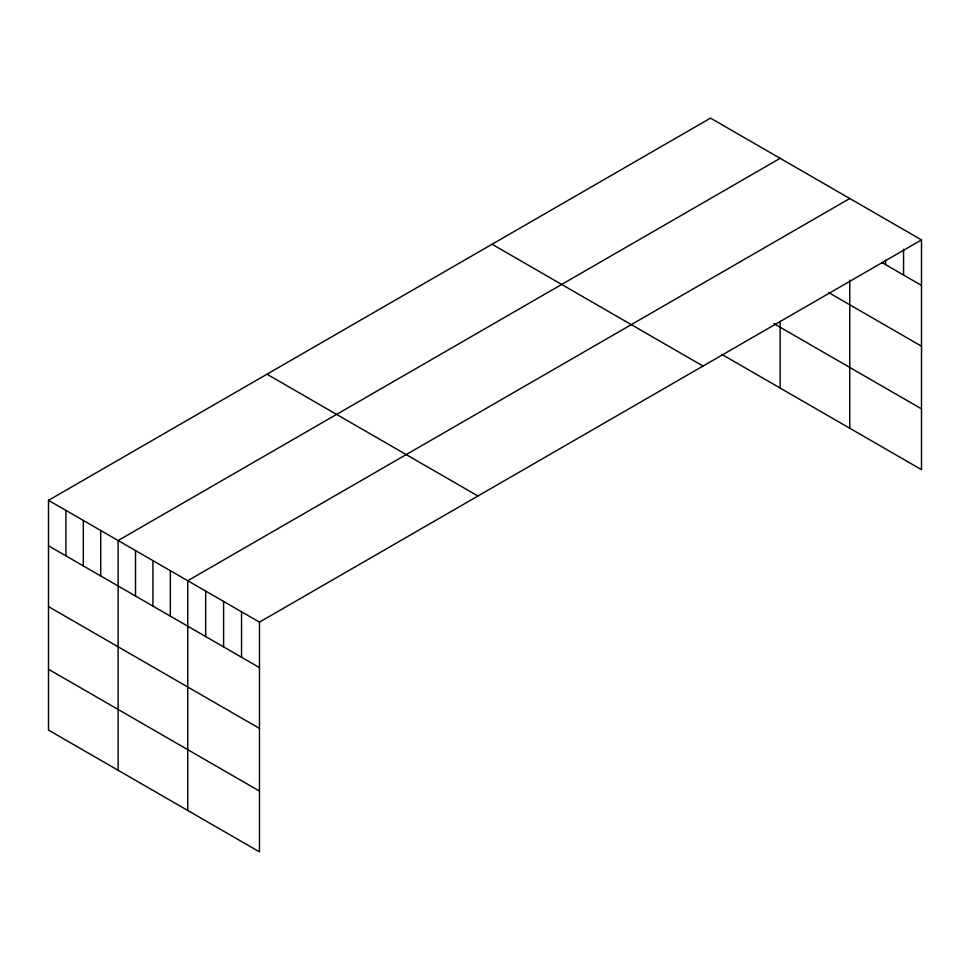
<?xml version="1.0" encoding="UTF-8"?>
<svg xmlns="http://www.w3.org/2000/svg" width="970" height="970" viewBox="0 0 970 970"><rect width="100%" height="100%" fill="white"/><g stroke="black" fill="none" stroke-linecap="round" stroke-linejoin="round"><path stroke-width="1.45" d="M48.5 500.338L259.475 622.134L259.475 851.878L48.5 730.083L48.5 500.338L710.525 118.122L921.5 239.917L921.5 469.662L721.716 354.317M780.147 158.316L118.122 540.533L118.122 770.277M849.769 198.51L187.743 580.727L187.743 810.471M259.475 622.134L921.5 239.917M881.791 262.458L921.5 285.386M828.635 292.576L921.5 346.193M773.939 323.653L921.5 408.855M492.057 244.246L703.032 366.054M266.968 374.202L477.943 496.009M48.5 545.795L259.475 667.602M48.5 606.614L259.475 728.409M48.5 669.264L259.475 791.071M903.567 249.266L903.567 275.031M885.634 260.13L885.634 264.677M849.769 280.172L849.769 428.255M780.147 321.276L780.147 388.061M241.542 611.791L241.542 657.248M223.609 601.436L223.609 646.893M205.676 591.082L205.676 636.538M170.332 570.675L170.332 616.144M152.933 560.624L152.933 606.092M135.521 550.584L135.521 596.041M100.71 530.481L100.71 575.938M83.311 520.429L83.311 565.898M65.899 510.39L65.899 555.846"/></g></svg>
